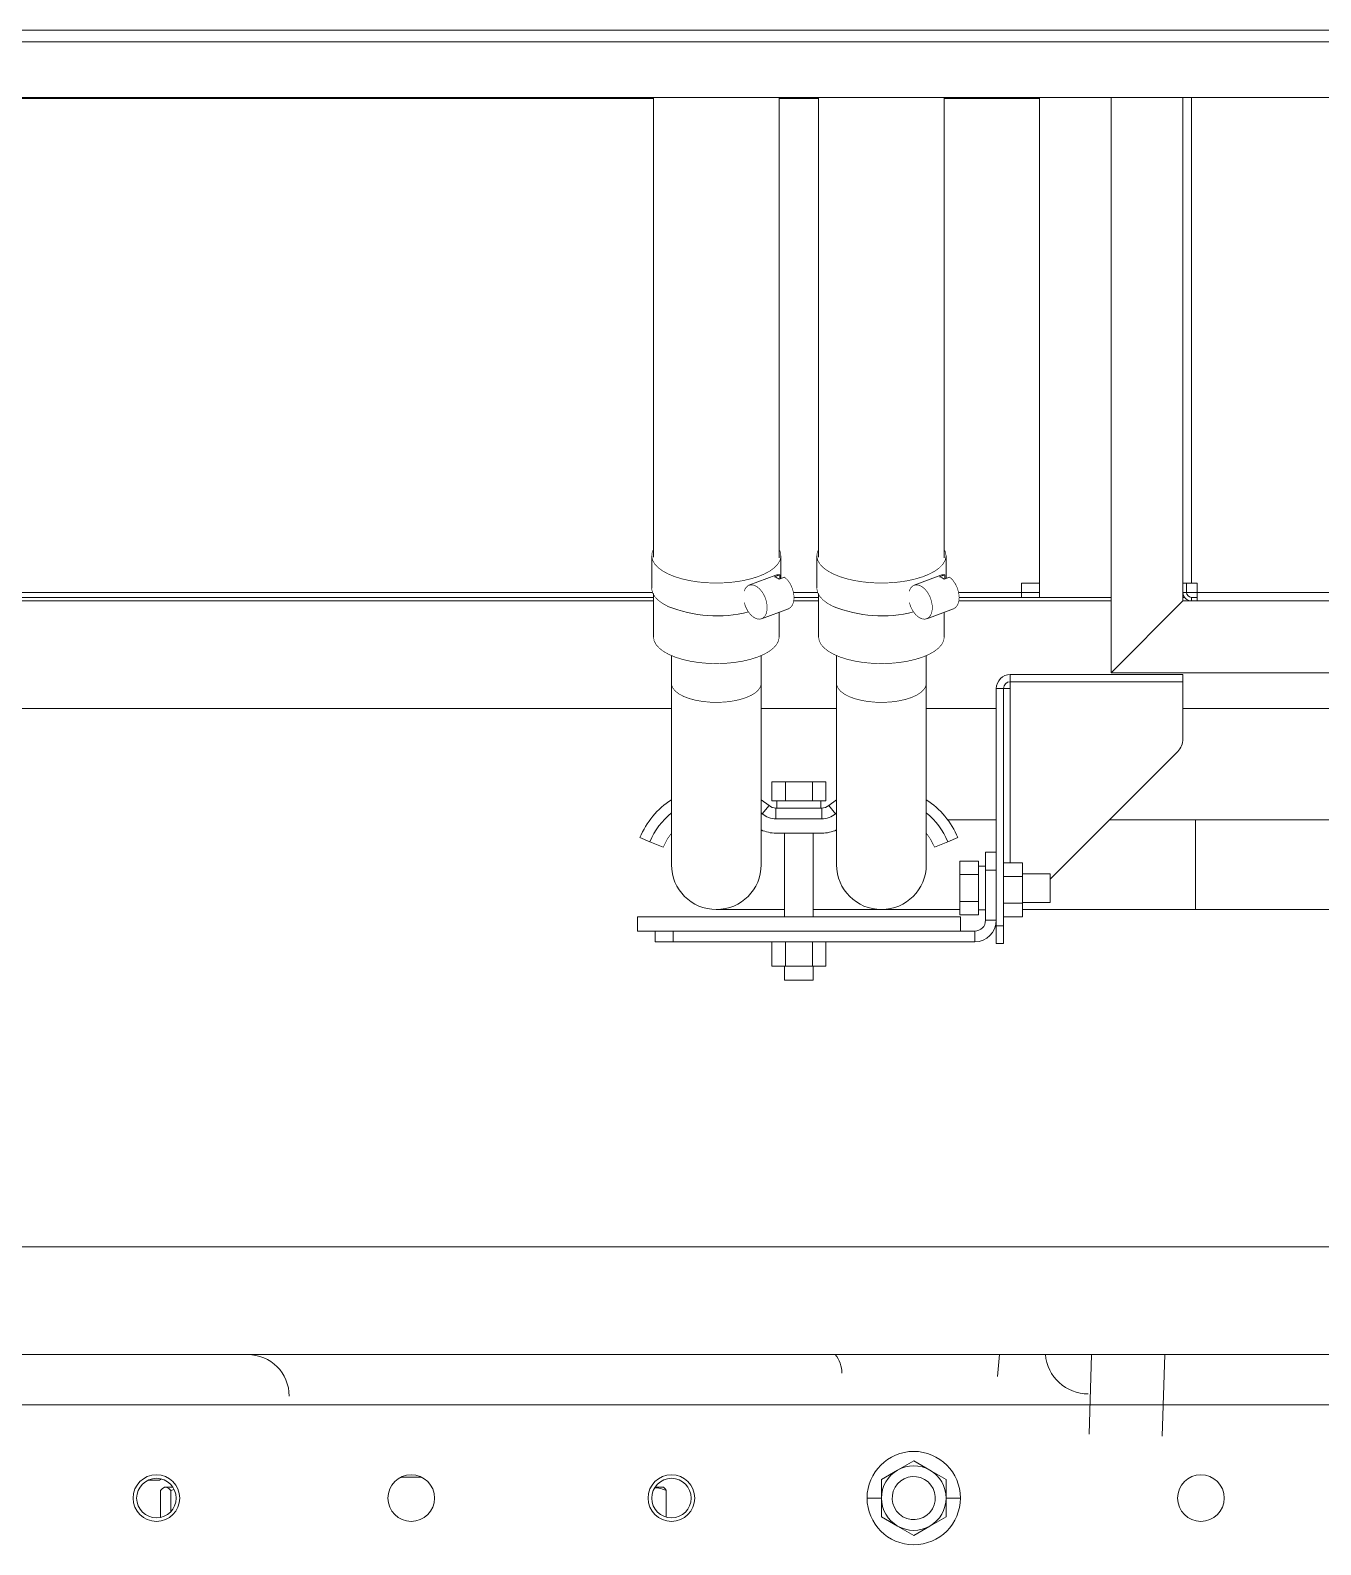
# Model space of a CAD drawing. Header units: millimetres. Extents: x -16985 to -606, y 2122 to 9380.
# Drawn here: x -10239.7 to -9880.2, y 5135.2 to 5557.2 of the extents above; entities that cross this region are included whole.
import ezdxf

# ---------------------------------------------------------------- set-up
doc = ezdxf.new("R2010")
doc.units = ezdxf.units.MM
for name, pattern in [('K5LT32768', [0]), ('K5LT32769', [0]), ('K5LT_THIN', [0])]:
    doc.linetypes.add(name, pattern=pattern)

msp = doc.modelspace()

# ---------------------------------------------------------------- linework, layer by layer
at = {"color": 7, "linetype": 'K5LT_THIN', "lineweight": 18}
for p, q in [((-11573.55, 5557.22), (-8333.55, 5557.22)), ((-9413.55, 5554.04), (-11213.55, 5554.04)), ((-11139.55, 5538.45), (-9487.55, 5538.45)), ((-11091.69, 5538.19), (-10066.05, 5538.19)), ((-10066.05, 5538.45), (-10066.05, 5410.41)), ((-10031.05, 5410.23), (-10031.05, 5538.45)), ((-10031.05, 5538.19), (-10020.05, 5538.19)), ((-10020.05, 5538.45), (-10020.05, 5410.41)), ((-9985.05, 5410.23), (-9985.05, 5538.45)), ((-9985.05, 5538.19), (-9958.55, 5538.19)), ((-9958.55, 5538.45), (-9958.55, 5399.19)), ((-9938.55, 5538.45), (-9938.55, 5378.19)), ((-9918.55, 5538.45), (-9918.55, 5398.19)), ((-10066.55, 5410.79), (-10066.55, 5401.72)), ((-10031.06, 5410.67), (-10031.05, 5410.79)), ((-10030.55, 5404.45), (-10030.55, 5410.79)), ((-10020.55, 5410.79), (-10020.55, 5401.72)), ((-9985.06, 5410.67), (-9985.05, 5410.79)), ((-9984.55, 5404.45), (-9984.55, 5410.79)), ((-10031.97, 5405.38), (-10039.45, 5402.58)), ((-10032.37, 5404.9), (-10030.87, 5405.46)), ((-10029.55, 5404.83), (-10031.04, 5404.27)), ((-10030.87, 5404.33), (-10030.87, 5405.46)), ((-9985.97, 5405.38), (-9993.45, 5402.58)), ((-9986.37, 5404.9), (-9984.87, 5405.46)), ((-9983.55, 5404.83), (-9985.04, 5404.27)), ((-9984.87, 5404.33), (-9984.87, 5405.46)), ((-9963.55, 5403.19), (-9963.55, 5400.59)), ((-9958.55, 5403.19), (-9963.55, 5403.19)), ((-9916.15, 5403.19), (-9918.55, 5403.19)), ((-9917.55, 5403.19), (-9917.55, 5400.59)), ((-9916.15, 5403.19), (-9914.55, 5403.19)), ((-9914.55, 5400.59), (-9914.55, 5403.19)), ((-11199.55, 5399.19), (-10066.05, 5399.19)), ((-10066.05, 5398.19), (-11199.55, 5398.19)), ((-10066.05, 5400.27), (-10066.05, 5388.13)), ((-10040.82, 5400.89), (-10040.82, 5400.91)), ((-10020.05, 5398.19), (-10026.97, 5398.19)), ((-10026.89, 5399.19), (-10020.05, 5399.19)), ((-10020.05, 5400.27), (-10020.05, 5388.13)), ((-9994.82, 5400.89), (-9994.82, 5400.91)), ((-9938.55, 5398.19), (-9980.97, 5398.19)), ((-9980.89, 5399.19), (-9938.55, 5399.19)), ((-9963.55, 5400.59), (-9963.55, 5399.19)), ((-9938.55, 5378.19), (-9918.55, 5398.19)), ((-9917.55, 5400.59), (-9918.55, 5400.59)), ((-9918.55, 5399.19), (-9918.1, 5399.19)), ((-9918.55, 5398.19), (-9427.55, 5398.19)), ((-9914.55, 5399.19), (-9916.15, 5399.19)), ((-9916.15, 5399.19), (-9916.15, 5398.19)), ((-9914.55, 5398.19), (-9914.55, 5400.59)), ((-10035.93, 5393.22), (-10028.46, 5396.02)), ((-10031.05, 5388.13), (-10031.05, 5395.05)), ((-9989.93, 5393.22), (-9982.46, 5396.02)), ((-9985.05, 5388.13), (-9985.05, 5395.05)), ((-10061.05, 5382.95), (-10061.05, 5375.21)), ((-10036.05, 5375.21), (-10036.05, 5382.95)), ((-10015.05, 5382.95), (-10015.05, 5375.21)), ((-9990.05, 5375.21), (-9990.05, 5382.95)), ((-9966.65, 5377.69), (-9966.65, 5375.69)), ((-9918.55, 5377.69), (-9966.65, 5377.69)), ((-9938.55, 5378.19), (-9427.55, 5378.19)), ((-9918.55, 5375.69), (-9918.55, 5377.69)), ((-10061.05, 5375.21), (-10061.05, 5324.69)), ((-10036.05, 5324.69), (-10036.05, 5375.21)), ((-10015.05, 5375.21), (-10015.05, 5324.69)), ((-9990.05, 5324.69), (-9990.05, 5375.21)), ((-9968.55, 5373.79), (-9970.55, 5373.79)), ((-9970.55, 5373.79), (-9970.55, 5307.69)), ((-9968.55, 5373.79), (-9968.55, 5307.69)), ((-9966.65, 5373.79), (-9968.55, 5373.79)), ((-9918.55, 5375.69), (-9966.65, 5375.69)), ((-9966.65, 5375.68), (-9966.65, 5373.79)), ((-9966.65, 5375.68), (-9918.55, 5375.68)), ((-9918.55, 5375.68), (-9918.55, 5359.76)), ((-11199.55, 5368.19), (-10061.05, 5368.19)), ((-10036.05, 5368.19), (-10015.05, 5368.19)), ((-9990.05, 5368.19), (-9970.55, 5368.19)), ((-9918.55, 5368.19), (-9565.55, 5368.19)), ((-9920.02, 5356.22), (-9955.55, 5320.69)), ((-10033.06, 5347.79), (-10033.06, 5342.49)), ((-10033.06, 5347.79), (-10029.31, 5347.79)), ((-10029.31, 5347.79), (-10029.31, 5342.49)), ((-10029.31, 5347.79), (-10021.8, 5347.79)), ((-10021.8, 5347.79), (-10021.8, 5342.49)), ((-10021.8, 5347.79), (-10018.05, 5347.79)), ((-10018.05, 5347.79), (-10018.05, 5342.49)), ((-10033.86, 5341.18), (-10036.05, 5342.79)), ((-10036.05, 5339.1), (-10035.77, 5338.87)), ((-10033.86, 5341.18), (-10035.77, 5338.87)), ((-10033.06, 5342.49), (-10029.31, 5342.49)), ((-10031.94, 5340.49), (-10031.94, 5337.49)), ((-10019.17, 5340.49), (-10031.94, 5340.49)), ((-10031.65, 5342.49), (-10031.65, 5340.49)), ((-10029.31, 5342.49), (-10021.8, 5342.49)), ((-10021.8, 5342.49), (-10018.05, 5342.49)), ((-10019.45, 5340.49), (-10019.45, 5342.49)), ((-10019.17, 5337.49), (-10019.17, 5340.49)), ((-10015.05, 5342.79), (-10017.25, 5341.18)), ((-10017.25, 5341.18), (-10015.33, 5338.87)), ((-10015.33, 5338.87), (-10015.05, 5339.1)), ((-10031.94, 5337.49), (-10019.17, 5337.49)), ((-9970.55, 5337.19), (-9984.08, 5337.19)), ((-9915.05, 5337.19), (-9939.05, 5337.19)), ((-9855.05, 5337.19), (-9915.05, 5337.19)), ((-10069.83, 5332.23), (-10067.05, 5331.09)), ((-10063.35, 5329.57), (-10067.05, 5331.09)), ((-10019.17, 5333.49), (-10031.94, 5333.49)), ((-10029.55, 5333.49), (-10029.55, 5310.19)), ((-10021.55, 5310.19), (-10021.55, 5333.49)), ((-9984.05, 5331.09), (-9987.75, 5329.57)), ((-9984.05, 5331.09), (-9981.28, 5332.23)), ((-9973.55, 5328.19), (-9970.55, 5328.19)), ((-9973.55, 5323.19), (-9973.55, 5328.19)), ((-9980.75, 5321.94), (-9980.75, 5325.69)), ((-9980.75, 5325.69), (-9975.55, 5325.69)), ((-9980.75, 5321.94), (-9975.55, 5321.94)), ((-9980.75, 5314.43), (-9980.75, 5321.94)), ((-9975.55, 5321.94), (-9975.55, 5325.69)), ((-9973.55, 5324.29), (-9975.55, 5324.29)), ((-9975.55, 5314.43), (-9975.55, 5321.94)), ((-9970.55, 5323.19), (-9973.55, 5323.19)), ((-9973.55, 5323.19), (-9973.55, 5309.19)), ((-9970.55, 5323.19), (-9970.55, 5309.19)), ((-9963.25, 5325.19), (-9968.55, 5325.19)), ((-9963.25, 5325.19), (-9963.25, 5321.44)), ((-9955.55, 5322.19), (-9963.25, 5322.19)), ((-9955.55, 5314.19), (-9955.55, 5322.19)), ((-9963.25, 5321.44), (-9968.55, 5321.44)), ((-9963.25, 5321.44), (-9963.25, 5313.93)), ((-9980.75, 5310.68), (-9980.75, 5314.43)), ((-9980.75, 5314.43), (-9975.55, 5314.43)), ((-9975.55, 5310.68), (-9975.55, 5314.43)), ((-9963.25, 5313.93), (-9968.55, 5313.93)), ((-9963.25, 5314.19), (-9955.55, 5314.19)), ((-9963.25, 5313.93), (-9963.25, 5310.18)), ((-10070.55, 5306.19), (-10070.55, 5310.19)), ((-10070.55, 5310.19), (-9980.55, 5310.19)), ((-10048.55, 5312.19), (-10029.55, 5312.19)), ((-10021.55, 5312.19), (-10002.55, 5312.19)), ((-10002.55, 5312.19), (-9980.75, 5312.19)), ((-9980.75, 5310.68), (-9975.55, 5310.68)), ((-9980.55, 5310.19), (-9980.55, 5306.19)), ((-9975.55, 5312.09), (-9973.55, 5312.09)), ((-9963.25, 5310.18), (-9968.55, 5310.18)), ((-9963.25, 5312.19), (-9915.05, 5312.19)), ((-9915.05, 5312.19), (-9855.05, 5312.19)), ((-9980.55, 5306.19), (-10070.55, 5306.19)), ((-10065.55, 5303.19), (-10065.55, 5306.19)), ((-10060.55, 5306.19), (-10060.55, 5303.19)), ((-9976.55, 5306.19), (-9980.55, 5306.19)), ((-9976.55, 5303.19), (-9976.55, 5306.19)), ((-9973.55, 5309.19), (-9970.55, 5309.19)), ((-9970.55, 5307.69), (-9968.55, 5307.69)), ((-9970.55, 5302.69), (-9970.55, 5307.69)), ((-9968.55, 5307.69), (-9968.55, 5302.69)), ((-10060.55, 5303.19), (-10065.55, 5303.19)), ((-9976.55, 5303.19), (-10060.55, 5303.19)), ((-10033.06, 5296.39), (-10033.06, 5303.19)), ((-10029.31, 5296.39), (-10029.31, 5303.19)), ((-10021.8, 5296.39), (-10021.8, 5303.19)), ((-10018.05, 5296.39), (-10018.05, 5303.19)), ((-9968.55, 5302.69), (-9970.55, 5302.69)), ((-10029.31, 5296.39), (-10033.06, 5296.39)), ((-10029.55, 5296.39), (-10029.55, 5292.49)), ((-10029.55, 5292.49), (-10021.55, 5292.49)), ((-10021.8, 5296.39), (-10029.31, 5296.39)), ((-10018.05, 5296.39), (-10021.8, 5296.39)), ((-10021.55, 5292.49), (-10021.55, 5296.39)), ((-9565.55, 5218.19), (-11199.55, 5218.19)), ((-9565.55, 5188.19), (-11199.55, 5188.19)), ((-9969.7, 5188.19), (-9970.18, 5182.06)), ((-9944.05, 5188.19), (-9944.69, 5166.02)), ((-9924.3, 5165.43), (-9923.64, 5188.19)), ((-9993.55, 5158.58), (-9998.05, 5155.98)), ((-9989.05, 5155.98), (-9993.55, 5158.58)), ((-10206.78, 5153.22), (-10203.66, 5153.22)), ((-10203.31, 5153.44), (-10203.66, 5153.22)), ((-9998.05, 5155.98), (-10002.55, 5153.38)), ((-10002.55, 5153.38), (-10002.55, 5148.19)), ((-9984.55, 5153.38), (-9989.05, 5155.98)), ((-9984.55, 5148.19), (-9984.55, 5153.38)), ((-10203.4, 5150.34), (-10203.4, 5142.81)), ((-10202.3, 5151.19), (-10202.65, 5150.99)), ((-10202.3, 5151.19), (-10201.98, 5151.19)), ((-10201.98, 5151.19), (-10199.94, 5151.19)), ((-10199.64, 5150.55), (-10200.56, 5150.34)), ((-10200.56, 5150.34), (-10200.56, 5144.4)), ((-10065.66, 5151.19), (-10063.3, 5151.19)), ((-10063.13, 5151.09), (-10063.3, 5151.19)), ((-10062.5, 5150.34), (-10062.5, 5142.88)), ((-10006.55, 5148.19), (-10002.55, 5148.19)), ((-10002.55, 5148.19), (-10002.55, 5142.99)), ((-9984.55, 5142.99), (-9984.55, 5148.19)), ((-9980.55, 5148.19), (-9984.55, 5148.19)), ((-10002.55, 5142.99), (-9998.05, 5140.39)), ((-9998.05, 5140.39), (-9993.55, 5137.79)), ((-9993.55, 5137.79), (-9989.05, 5140.39)), ((-9989.05, 5140.39), (-9984.55, 5142.99))]:
    msp.add_line(p, q, dxfattribs=at)
at = {"color": 8, "linetype": 'K5LT32768', "lineweight": 15, "true_color": 0x808080}
for p, q in [((-9916.15, 5403.19), (-9916.15, 5538.45)), ((-11199.55, 5400.59), (-10066.35, 5400.59)), ((-10027.05, 5400.59), (-10020.35, 5400.59)), ((-9981.05, 5400.59), (-9963.55, 5400.59)), ((-9958.55, 5400.59), (-9963.55, 5400.59)), ((-9914.55, 5400.59), (-9917.55, 5400.59)), ((-9914.55, 5400.59), (-9427.55, 5400.59)), ((-9966.65, 5325.19), (-9966.65, 5373.79)), ((-9915.05, 5324.69), (-9915.05, 5337.19)), ((-9915.05, 5312.19), (-9915.05, 5324.69)), ((-9561.04, 5174.19), (-10265.55, 5174.19))]:
    msp.add_line(p, q, dxfattribs=at)
at = {"color": 7, "linetype": 'K5LT_THIN', "const_width": 0.18}
for points in [[(-10066.14, 5412.42), (-10066.44, 5411.64), (-10066.55, 5410.57), (-10066.3, 5409.52), (-10065.71, 5408.49), (-10064.79, 5407.5), (-10063.55, 5406.58), (-10062.02, 5405.74)], [(-10066.05, 5410.79), (-10066.05, 5410.7), (-10066.05, 5410.67)], [(-10062.02, 5405.74), (-10060.22, 5404.99), (-10058.2, 5404.36), (-10055.99, 5403.86), (-10053.64, 5403.49), (-10051.19, 5403.26), (-10048.68, 5403.18), (-10046.18, 5403.25), (-10043.72, 5403.46), (-10041.35, 5403.81), (-10039.13, 5404.31), (-10037.08, 5404.92), (-10035.26, 5405.66), (-10033.7, 5406.49), (-10032.43, 5407.4), (-10031.48, 5408.38), (-10030.85, 5409.41), (-10030.57, 5410.47), (-10030.64, 5411.53), (-10030.9, 5412.27)], [(-10020.14, 5412.42), (-10020.44, 5411.64), (-10020.55, 5410.57), (-10020.3, 5409.52), (-10019.71, 5408.49), (-10018.79, 5407.5), (-10017.55, 5406.58), (-10016.02, 5405.74)], [(-10020.05, 5410.79), (-10020.05, 5410.7), (-10020.05, 5410.67)], [(-10016.02, 5405.74), (-10014.22, 5404.99), (-10012.2, 5404.36), (-10009.99, 5403.86), (-10007.64, 5403.49), (-10005.19, 5403.26), (-10002.68, 5403.18), (-10000.18, 5403.25), (-9997.72, 5403.46), (-9995.35, 5403.81), (-9993.13, 5404.31), (-9991.08, 5404.92), (-9989.26, 5405.66), (-9987.7, 5406.49), (-9986.43, 5407.4), (-9985.48, 5408.38), (-9984.85, 5409.41), (-9984.57, 5410.47), (-9984.64, 5411.53), (-9984.9, 5412.27)], [(-10040.82, 5400.91), (-10040.41, 5401.79), (-10039.81, 5402.39), (-10039.07, 5402.68), (-10038.22, 5402.62), (-10037.34, 5402.24), (-10036.49, 5401.55), (-10035.71, 5400.6), (-10035.08, 5399.46), (-10034.63, 5398.21), (-10034.4, 5396.93), (-10034.4, 5395.73), (-10034.63, 5394.68), (-10035.08, 5393.85), (-10035.71, 5393.32), (-10036.49, 5393.1), (-10037.34, 5393.23), (-10038.22, 5393.68), (-10039.07, 5394.43), (-10039.81, 5395.43), (-10040.41, 5396.6), (-10040.79, 5397.76)], [(-10029.55, 5404.83), (-10028.69, 5404.01), (-10027.95, 5402.95), (-10027.38, 5401.71), (-10027.02, 5400.41), (-10026.89, 5399.12), (-10027.02, 5397.96), (-10027.38, 5396.99), (-10027.95, 5396.31), (-10028.46, 5396.02)], [(-9994.82, 5400.91), (-9994.41, 5401.79), (-9993.81, 5402.39), (-9993.07, 5402.68), (-9992.22, 5402.62), (-9991.34, 5402.24), (-9990.49, 5401.55), (-9989.71, 5400.6), (-9989.08, 5399.46), (-9988.63, 5398.21), (-9988.4, 5396.93), (-9988.4, 5395.73), (-9988.63, 5394.68), (-9989.08, 5393.85), (-9989.71, 5393.32), (-9990.49, 5393.1), (-9991.34, 5393.23), (-9992.22, 5393.68), (-9993.07, 5394.43), (-9993.81, 5395.43), (-9994.41, 5396.6), (-9994.79, 5397.76)], [(-9983.55, 5404.83), (-9982.69, 5404.01), (-9981.95, 5402.95), (-9981.38, 5401.71), (-9981.02, 5400.41), (-9980.89, 5399.12), (-9981.02, 5397.96), (-9981.38, 5396.99), (-9981.95, 5396.31), (-9982.46, 5396.02)], [(-10066.55, 5401.72), (-10066.55, 5401.51), (-10066.3, 5400.46), (-10065.71, 5399.42), (-10064.79, 5398.44), (-10063.55, 5397.51), (-10062.02, 5396.67)], [(-10020.55, 5401.72), (-10020.55, 5401.51), (-10020.3, 5400.46), (-10019.71, 5399.42), (-10018.79, 5398.44), (-10017.55, 5397.51), (-10016.02, 5396.67)], [(-10066.05, 5388.13), (-10065.88, 5387.08), (-10065.35, 5386.04), (-10064.47, 5385.06), (-10063.28, 5384.13), (-10061.78, 5383.29), (-10060.01, 5382.54), (-10058.02, 5381.91), (-10055.82, 5381.4), (-10053.48, 5381.03), (-10051.04, 5380.81), (-10048.55, 5380.73), (-10046.06, 5380.81), (-10043.62, 5381.03), (-10041.28, 5381.4), (-10039.09, 5381.91), (-10037.09, 5382.54), (-10035.33, 5383.29), (-10033.83, 5384.13), (-10032.64, 5385.06), (-10031.76, 5386.04), (-10031.23, 5387.08), (-10031.05, 5388.13)], [(-10020.05, 5388.13), (-10019.88, 5387.08), (-10019.35, 5386.04), (-10018.47, 5385.06), (-10017.28, 5384.13), (-10015.78, 5383.29), (-10014.01, 5382.54), (-10012.02, 5381.91), (-10009.82, 5381.4), (-10007.48, 5381.03), (-10005.04, 5380.81), (-10002.55, 5380.73), (-10000.06, 5380.81), (-9997.62, 5381.03), (-9995.28, 5381.4), (-9993.09, 5381.91), (-9991.09, 5382.54), (-9989.33, 5383.29), (-9987.83, 5384.13), (-9986.64, 5385.06), (-9985.76, 5386.04), (-9985.23, 5387.08), (-9985.05, 5388.13)], [(-10061.05, 5333.47), (-10062.23, 5331.79), (-10063.35, 5329.57)], [(-9987.75, 5329.57), (-9988.88, 5331.79), (-9990.05, 5333.47)]]:
    msp.add_lwpolyline(points, dxfattribs=at)
at = {"color": 8, "linetype": 'K5LT32769', "true_color": 0x808080, "const_width": 0.18}
for points in [[(-10061.05, 5375.21), (-10061.01, 5374.76), (-10060.65, 5373.88), (-10059.94, 5373.03), (-10058.91, 5372.25), (-10057.58, 5371.55), (-10055.99, 5370.96), (-10054.18, 5370.49), (-10052.21, 5370.16), (-10050.14, 5369.97), (-10048.02, 5369.93), (-10045.92, 5370.04), (-10043.89, 5370.31), (-10042, 5370.71), (-10040.3, 5371.24), (-10038.83, 5371.89), (-10037.64, 5372.63), (-10036.77, 5373.45), (-10036.23, 5374.31), (-10036.05, 5375.21)], [(-10015.05, 5375.21), (-10015.01, 5374.76), (-10014.65, 5373.88), (-10013.94, 5373.03), (-10012.91, 5372.25), (-10011.58, 5371.55), (-10009.99, 5370.96), (-10008.18, 5370.49), (-10006.21, 5370.16), (-10004.14, 5369.97), (-10002.02, 5369.93), (-9999.92, 5370.04), (-9997.89, 5370.31), (-9996, 5370.71), (-9994.3, 5371.24), (-9992.83, 5371.89), (-9991.64, 5372.63), (-9990.77, 5373.45), (-9990.23, 5374.31), (-9990.05, 5375.21)]]:
    msp.add_lwpolyline(points, dxfattribs=at)
at = {"color": 7, "linetype": 'K5LT_THIN', "lineweight": 18}
for centre in [(-10204.55, 5148.19), (-10061.05, 5148.19)]:
    msp.add_circle(centre, 5.5, dxfattribs=at)
for centre, radius, start, end in [((-10033.09, 5401.67), 3.3, 51.6826, 77.3927), ((-10031.29, 5403.52), 1.98, 77.8477, 109.9626), ((-9987.09, 5401.67), 3.3, 51.6826, 77.3927), ((-9985.29, 5403.52), 1.98, 77.8477, 109.9626), ((-9916.15, 5400.59), 2.4, 180, 270), ((-9916.15, 5400.59), 1.4, 180, 270), ((-10048.41, 5430.61), 36.57, 248.1528, 283.9177), ((-10002.41, 5430.61), 36.57, 248.1528, 283.9177), ((-9966.65, 5373.79), 3.9, 90, 180), ((-9966.65, 5373.79), 1.9, 90, 180), ((-9923.55, 5359.76), 5, 315, 0), ((-10048.55, 5323.49), 23, 122.9207, 157.6684), ((-10048.55, 5323.49), 20, 128.6822, 157.6684), ((-10031.94, 5343.49), 6, 230.2849, 270), ((-10031.94, 5343.49), 3, 230.2849, 270), ((-10019.17, 5343.49), 3, 270, 309.7151), ((-10019.17, 5343.49), 6, 270, 309.7151), ((-10002.55, 5323.49), 23, 22.3316, 57.0793), ((-10002.55, 5323.49), 20, 22.3316, 51.3178), ((-10031.94, 5343.49), 10, 245.7119, 270), ((-10019.17, 5343.49), 10, 270, 294.2881), ((-10048.55, 5324.69), 12.5, 180, 0), ((-10002.55, 5324.69), 12.5, 180, 0), ((-9976.55, 5309.19), 6, 270, 0), ((-9976.55, 5309.19), 3, 270, 0), ((-10179.15, 5176.59), 11.6, 0, 90), ((-10022.49, 5182.72), 8.94, 1.8632, 37.6825), ((-9944.92, 5189.19), 12, 184.7802, 270), ((-9993.55, 5148.19), 13, 0.0025, 180.0025), ((-10204.55, 5148.19), 6.5, 90, 270), ((-10204.55, 5148.19), 6.5, 270, 90), ((-10133.55, 5148.19), 6.5, 90, 270), ((-10133.55, 5148.19), 6.5, 270, 90), ((-10061.05, 5148.19), 6.5, 90, 270), ((-10061.05, 5148.19), 6.5, 270, 90), ((-9993.55, 5148.19), 9, 120.0025, 180.0025), ((-9993.55, 5148.19), 6, 60, 240), ((-9993.55, 5148.19), 9, 60.0025, 120.0025), ((-9993.55, 5148.19), 6, 240, 60), ((-9993.55, 5148.19), 9, 0.0025, 60.0025), ((-9913.55, 5148.19), 6.5, 90, 270), ((-9913.55, 5148.19), 6.5, 270, 90), ((-9993.55, 5148.19), 13, 180.0025, 0.0025), ((-9993.55, 5148.19), 9, 180.0025, 240.0025), ((-9993.55, 5148.19), 9, 300.0025, 0.0025), ((-9993.55, 5148.19), 9, 240.0025, 300.0025)]:
    msp.add_arc(centre, radius, start, end, dxfattribs=at)
for points, knots in [([(-10136.4, 5153.96), (-10136.12, 5153.97), (-10134.25, 5154.02), (-10132.41, 5154), (-10130.84, 5153.98)], [0, 0, 0, 0, 0.153059, 1, 1, 1, 1]), ([(-10201.98, 5151.19), (-10202.22, 5151.14), (-10202.7, 5151.06), (-10203.16, 5150.58), (-10203.4, 5150.34)], [0, 0, 0, 0, 0.494511, 1, 1, 1, 1]), ([(-10200.56, 5150.34), (-10200.79, 5150.58), (-10201.26, 5151.05), (-10201.74, 5151.14), (-10201.98, 5151.19)], [0, 0, 0, 0, 0.495458, 1, 1, 1, 1]), ([(-10062.5, 5150.34), (-10063.18, 5150.59), (-10064.2, 5150.96), (-10065.26, 5151.04), (-10065.61, 5151.07)], [0, 0, 0, 0, 0.66573, 1, 1, 1, 1]), ([(-10063.16, 5151.05), (-10063.1, 5151.03), (-10062.87, 5150.95), (-10062.65, 5150.59), (-10062.5, 5150.34)], [0, 0, 0, 0, 0.275607, 1, 1, 1, 1])]:
    msp.add_open_spline(points, degree=3, knots=knots, dxfattribs=at)

doc.saveas('drawing.dxf')
